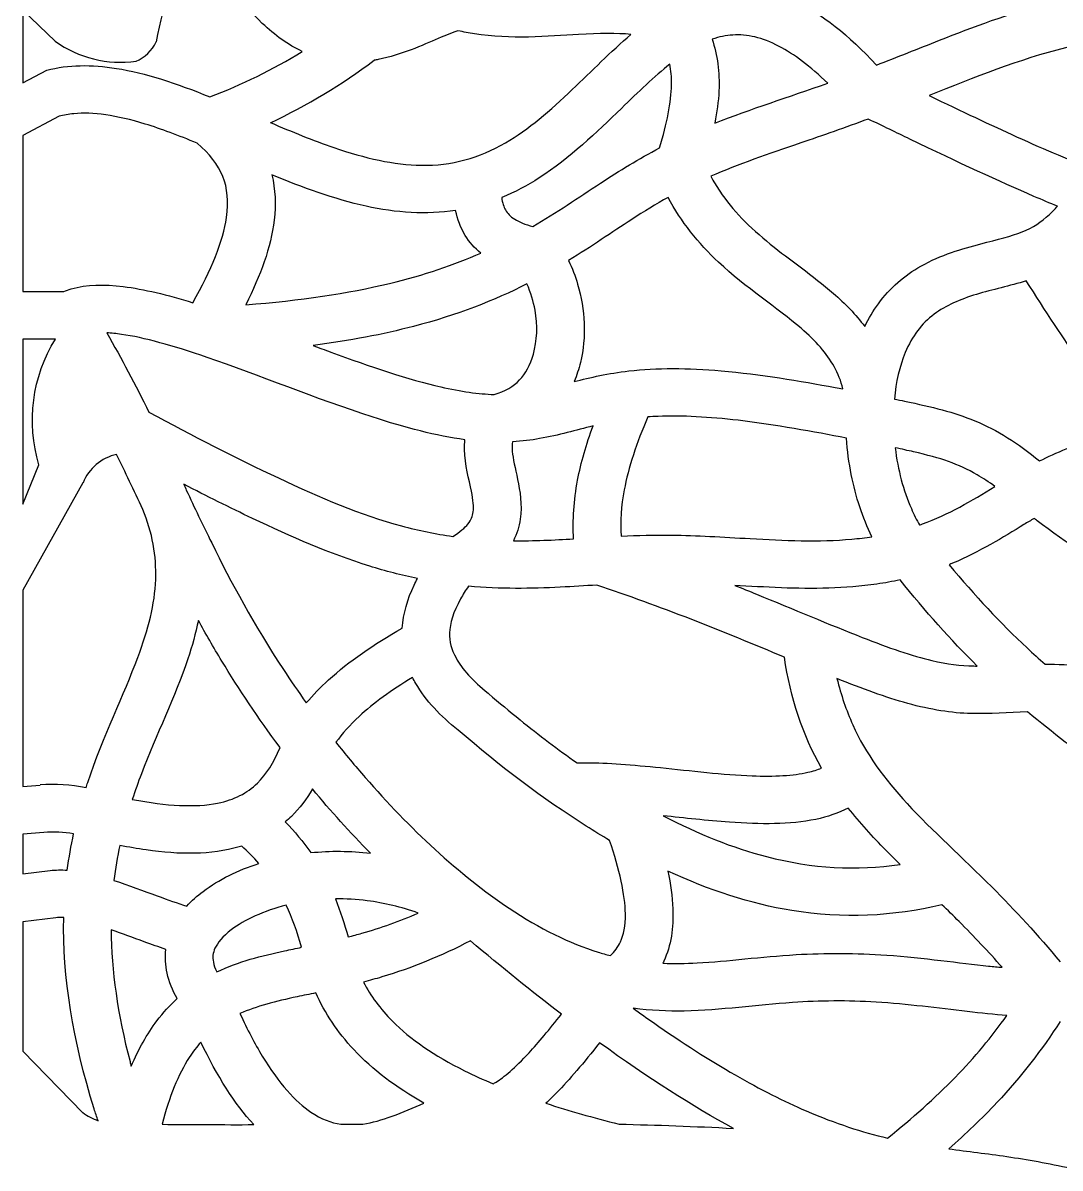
# Model space of a CAD drawing. Header units: millimetres. Extents: x -305 to 0, y 13 to 305.
# Drawn here: x -304.8 to -174, y 17.5 to 161.9 of the extents above; entities that cross this region are included whole.
import ezdxf

# ---------------------------------------------------------------- set-up
doc = ezdxf.new("R2010")
doc.units = ezdxf.units.MM
doc.layers.get('0').update_dxf_attribs({"linetype": 'CONTINUOUS'})

msp = doc.modelspace()

# ---------------------------------------------------------------- linework, layer by layer
for p, q in [((-300.74, 159.56), (-304.8, 163.46)), ((-304.8, 163.46), (-304.8, 154.3)), ((-304.8, 154.3), (-301.77, 155.9)), ((-300.23, 150.1), (-304.8, 147.68)), ((-304.8, 147.68), (-304.8, 128)), ((-304.8, 128), (-299.65, 128)), ((-297.22, 103.87), (-304.8, 90.35)), ((-304.8, 90.35), (-304.8, 65.59)), ((-304.8, 65.59), (-302.64, 65.76)), ((-302.16, 59.78), (-304.8, 59.57)), ((-304.8, 59.57), (-304.8, 54.56)), ((-304.8, 54.56), (-301.36, 54.98)), ((-300.64, 49.02), (-304.8, 48.52)), ((-304.8, 48.52), (-304.8, 32.2)), ((-304.8, 32.2), (-297.26, 24.44)), ((-264.68, 22.98), (-261.92, 23))]:
    msp.add_line(p, q)
msp.add_lwpolyline([(-300.7, 122), (-304.8, 122), (-304.8, 101.16), (-302.78, 106.13, -0.213908)], format="xyb", close=True)
for centre, radius, start, end in [((-292.44, 171.17), 14.27, 234.4496, 277.6941), ((-292.58, 161.72), 5.12, 293.5899, 333.9879), ((-306.28, 218.41), 70.48, 290.8252, 301.4017), ((-306.28, 218.41), 76.48, 295.3312, 306.7705), ((-291.67, 101.61), 5.99, 102.6133, 157.8759), ((-300.97, 44.84), 20.99, 78.6437, 94.5676), ((-300.97, 44.84), 14.99, 80.1409, 94.5676), ((-292.44, 31.17), 8.27, 234.4496, 249.6332)]:
    msp.add_arc(centre, radius, start, end)
for points, knots in [([(-282.36, 173.33), (-282.87, 172.76), (-283.35, 172.12), (-283.81, 171.41), (-285.62, 168.6), (-287.07, 164.61), (-287.98, 159.47)], [0.7371881, 0.7371881, 0.7371881, 0.7371881, 0.7903876, 0.7903876, 0.7903876, 1, 1, 1, 1]), ([(-269.56, 158.26), (-271.32, 159.08), (-273.02, 160.28), (-274.6, 161.81), (-277.45, 164.58), (-279.99, 168.42), (-282.36, 173.33)], [0.7766516, 0.7766516, 0.7766516, 0.7766516, 0.8455756, 0.8455756, 0.8455756, 0.970129, 0.970129, 0.970129, 0.970129]), ([(-221.69, 164.71), (-220.03, 165.49), (-218.28, 166.04), (-216.45, 166.25), (-213.54, 166.59), (-210.51, 166.05), (-207.58, 164.69), (-204.05, 163.06), (-200.62, 160.32), (-197.14, 156.54)], [-0.2228868, -0.2228868, -0.2228868, -0.2228868, -0.1761947, -0.1761947, -0.1761947, -0.1017518, -0.1017518, -0.1017518, -0.0121082, -0.0121082, -0.0121082, -0.0121082]), ([(-197.14, 156.54), (-194.54, 157.55), (-191.89, 158.61), (-189.18, 159.68), (-184.91, 161.37), (-180.46, 163.04), (-175.8, 164.28)], [0.34534667, 0.34534667, 0.34534667, 0.34534667, 0.37705414, 0.37705414, 0.37705414, 0.42691586, 0.42691586, 0.42691586, 0.42691586]), ([(-273.56, 149.29), (-270.9, 148.15), (-268.21, 147.04), (-265.57, 146.14), (-261.7, 144.81), (-257.95, 143.96), (-254.54, 143.91), (-250.71, 143.86), (-247.28, 144.8), (-243.92, 146.75), (-241.06, 148.42), (-238.27, 150.82), (-235.5, 153.46), (-233.06, 155.78), (-230.65, 158.25), (-228.1, 160.41)], [-0.731304, -0.731304, -0.731304, -0.731304, -0.6654191, -0.6654191, -0.6654191, -0.5690058, -0.5690058, -0.5690058, -0.4605103, -0.4605103, -0.4605103, -0.3681168, -0.3681168, -0.3681168, -0.2870608, -0.2870608, -0.2870608, -0.2870608]), ([(-249.92, 160.88), (-250.61, 160.65), (-251.44, 160.32), (-252.41, 159.9), (-254.42, 159.05), (-257.01, 157.84), (-260.01, 157.24), (-260.17, 157.21), (-260.33, 157.18), (-260.5, 157.15)], [0.467095, 0.467095, 0.467095, 0.467095, 0.5280074, 0.5280074, 0.5280074, 0.6530341, 0.6530341, 0.6530341, 0.6597458, 0.6597458, 0.6597458, 0.6597458]), ([(-228.1, 160.41), (-229.86, 160.59), (-232.11, 160.55), (-234.71, 160.4), (-238.6, 160.18), (-243.24, 159.76), (-247.85, 160.48), (-248.54, 160.58), (-249.23, 160.72), (-249.92, 160.88)], [0.1823267, 0.1823267, 0.1823267, 0.1823267, 0.3313147, 0.3313147, 0.3313147, 0.553368, 0.553368, 0.553368, 0.5865197, 0.5865197, 0.5865197, 0.5865197]), ([(-203.29, 154.26), (-205.49, 156.39), (-207.54, 157.93), (-209.41, 158.91), (-211.59, 160.05), (-213.46, 160.45), (-215.25, 160.34), (-216.11, 160.29), (-216.98, 160.11), (-217.87, 159.81)], [0.0290023, 0.0290023, 0.0290023, 0.0290023, 0.093738, 0.093738, 0.093738, 0.1689922, 0.1689922, 0.1689922, 0.2055064, 0.2055064, 0.2055064, 0.2055064]), ([(-217.87, 159.81), (-217.19, 157.84), (-216.9, 155.63), (-217.01, 153.3), (-217.08, 151.98), (-217.25, 150.62), (-217.52, 149.23)], [-0.8111816, -0.8111816, -0.8111816, -0.8111816, -0.4693117, -0.4693117, -0.4693117, -0.2751366, -0.2751366, -0.2751366, -0.2751366]), ([(-167.52, 159.89), (-169.47, 159.59), (-171.4, 159.21), (-173.31, 158.73), (-179.14, 157.27), (-184.83, 154.96), (-190.5, 152.7)], [-0.45270916, -0.45270916, -0.45270916, -0.45270916, -0.43060292, -0.43060292, -0.43060292, -0.36310975, -0.36310975, -0.36310975, -0.36310975]), ([(-301.77, 155.9), (-299.09, 156.61), (-296.14, 156.64), (-292.99, 156.13), (-289.36, 155.55), (-285.42, 154.23), (-281.22, 152.54)], [-1, -1, -1, -1, -0.9050323, -0.9050323, -0.9050323, -0.7958839, -0.7958839, -0.7958839, -0.7958839]), ([(-223.2, 156.65), (-225.13, 155.12), (-227.17, 153.17), (-229.31, 151.09), (-232.44, 148.06), (-235.82, 144.8), (-239.68, 142.32), (-241.18, 141.36), (-242.77, 140.51), (-244.41, 139.84)], [0.2747984, 0.2747984, 0.2747984, 0.2747984, 0.3457863, 0.3457863, 0.3457863, 0.4496299, 0.4496299, 0.4496299, 0.4901076, 0.4901076, 0.4901076, 0.4901076]), ([(-224.49, 146.1), (-223.56, 149.16), (-223.03, 151.9), (-222.99, 154.05), (-222.97, 155.03), (-223.05, 155.88), (-223.2, 156.65)], [0.0561373, 0.0561373, 0.0561373, 0.0561373, 0.5004596, 0.5004596, 0.5004596, 0.7019106, 0.7019106, 0.7019106, 0.7019106]), ([(-190.5, 152.7), (-186.38, 150.72), (-182.7, 148.99), (-179.47, 147.52), (-175.68, 145.8), (-172.51, 144.44), (-169.75, 143.44)], [-0.955895, -0.955895, -0.955895, -0.955895, -0.863076, -0.863076, -0.863076, -0.7542727, -0.7542727, -0.7542727, -0.7542727]), ([(-282.82, 146.7), (-285.16, 147.66), (-287.36, 148.5), (-289.37, 149.11), (-293.01, 150.23), (-296.02, 150.64), (-298.37, 150.42), (-299.04, 150.36), (-299.66, 150.25), (-300.23, 150.1)], [0.7899739, 0.7899739, 0.7899739, 0.7899739, 0.8531426, 0.8531426, 0.8531426, 0.9674148, 0.9674148, 0.9674148, 1, 1, 1, 1]), ([(-198.17, 149.74), (-201.07, 148.67), (-203.94, 147.67), (-206.69, 146.73), (-210.8, 145.33), (-214.61, 144.02), (-218.04, 142.53)], [-0.33269201, -0.33269201, -0.33269201, -0.33269201, -0.29786884, -0.29786884, -0.29786884, -0.24591499, -0.24591499, -0.24591499, -0.24591499]), ([(-174.3, 138.75), (-175.25, 139.13), (-176.24, 139.54), (-177.27, 139.99), (-181.61, 141.85), (-186.76, 144.25), (-192.92, 147.21), (-194.59, 148.01), (-196.34, 148.86), (-198.17, 149.74)], [0.7836136, 0.7836136, 0.7836136, 0.7836136, 0.8163762, 0.8163762, 0.8163762, 0.9545269, 0.9545269, 0.9545269, 0.9921514, 0.9921514, 0.9921514, 0.9921514]), ([(-283.36, 126.58), (-281.03, 130.69), (-279.55, 134.39), (-279.12, 137.31), (-278.81, 139.38), (-279, 141.01), (-279.59, 142.49), (-280.19, 143.97), (-281.24, 145.37), (-282.82, 146.7)], [-0.938684, -0.938684, -0.938684, -0.938684, -0.5578197, -0.5578197, -0.5578197, -0.2884921, -0.2884921, -0.2884921, -0.018715, -0.018715, -0.018715, -0.018715]), ([(-240.48, 136.19), (-237.49, 137.95), (-234.76, 139.83), (-231.94, 141.67), (-229.57, 143.23), (-227.11, 144.74), (-224.49, 146.1)], [0.14156002, 0.14156002, 0.14156002, 0.14156002, 0.18761225, 0.18761225, 0.18761225, 0.2265013, 0.2265013, 0.2265013, 0.2265013]), ([(-273.39, 142.7), (-272.96, 140.89), (-272.87, 138.95), (-273.11, 137), (-273.52, 133.55), (-274.82, 130.02), (-276.69, 126.33)], [0.3583118, 0.3583118, 0.3583118, 0.3583118, 0.5402421, 0.5402421, 0.5402421, 0.8610623, 0.8610623, 0.8610623, 0.8610623]), ([(-250.22, 138.21), (-253.91, 137.65), (-257.75, 137.92), (-261.52, 138.75), (-265.57, 139.64), (-269.57, 141.13), (-273.39, 142.7)], [0.5358163, 0.5358163, 0.5358163, 0.5358163, 0.6203338, 0.6203338, 0.6203338, 0.7109832, 0.7109832, 0.7109832, 0.7109832]), ([(-218.04, 142.53), (-217.69, 141.89), (-217.31, 141.26), (-216.91, 140.65), (-215.3, 138.24), (-213.15, 136.08), (-210.53, 133.97), (-208.05, 131.97), (-205.17, 130.03), (-202.56, 127.75), (-201.11, 126.49), (-199.75, 125.1), (-198.61, 123.57)], [-0.9223556, -0.9223556, -0.9223556, -0.9223556, -0.8614418, -0.8614418, -0.8614418, -0.6225264, -0.6225264, -0.6225264, -0.3965501, -0.3965501, -0.3965501, -0.2710437, -0.2710437, -0.2710437, -0.2710437]), ([(-244.41, 139.84), (-244.32, 139.17), (-244.15, 138.66), (-243.94, 138.29), (-243.68, 137.83), (-243.36, 137.48), (-242.75, 137.11), (-242.2, 136.77), (-241.43, 136.45), (-240.48, 136.19)], [-0.8197016, -0.8197016, -0.8197016, -0.8197016, -0.5960253, -0.5960253, -0.5960253, -0.3244932, -0.3244932, -0.3244932, -0.0834544, -0.0834544, -0.0834544, -0.0834544]), ([(-223.41, 139.86), (-224.96, 139), (-226.47, 138.07), (-228, 137.08), (-230.51, 135.46), (-233.09, 133.66), (-235.97, 131.9)], [-0.21721396, -0.21721396, -0.21721396, -0.21721396, -0.19134304, -0.19134304, -0.19134304, -0.14871203, -0.14871203, -0.14871203, -0.14871203]), ([(-201.37, 115.71), (-201.61, 116.7), (-201.98, 117.63), (-202.48, 118.52), (-203.39, 120.18), (-204.79, 121.75), (-206.64, 123.35), (-209.61, 125.91), (-213.65, 128.49), (-217.05, 131.68), (-219.62, 134.08), (-221.81, 136.82), (-223.41, 139.86)], [0.1138835, 0.1138835, 0.1138835, 0.1138835, 0.2145391, 0.2145391, 0.2145391, 0.4012401, 0.4012401, 0.4012401, 0.7006201, 0.7006201, 0.7006201, 0.9263392, 0.9263392, 0.9263392, 0.9263392]), ([(-198.61, 123.57), (-198.13, 124.59), (-197.55, 125.56), (-196.89, 126.46), (-195.45, 128.42), (-193.57, 130.04), (-191.53, 131.2), (-189.02, 132.62), (-186.32, 133.4), (-183.97, 134.01), (-181.89, 134.55), (-180.1, 134.98), (-178.78, 135.5), (-177.34, 136.07), (-176.41, 136.7), (-175.32, 137.72), (-175, 138.03), (-174.66, 138.37), (-174.3, 138.75)], [-0.7292496, -0.7292496, -0.7292496, -0.7292496, -0.7015925, -0.7015925, -0.7015925, -0.6414231, -0.6414231, -0.6414231, -0.5676198, -0.5676198, -0.5676198, -0.5023069, -0.5023069, -0.5023069, -0.4312079, -0.4312079, -0.4312079, -0.4099689, -0.4099689, -0.4099689, -0.4099689]), ([(-247.05, 132.83), (-247.81, 133.46), (-248.48, 134.21), (-249, 135.06), (-249.6, 136.04), (-249.99, 137.11), (-250.22, 138.21)], [0.4062827, 0.4062827, 0.4062827, 0.4062827, 0.5760993, 0.5760993, 0.5760993, 0.7732767, 0.7732767, 0.7732767, 0.7732767]), ([(-276.69, 126.33), (-269.81, 126.85), (-263.77, 127.76), (-258.55, 129.02), (-254.18, 130.07), (-250.4, 131.36), (-247.05, 132.83)], [0.01349154, 0.01349154, 0.01349154, 0.01349154, 0.06622015, 0.06622015, 0.06622015, 0.11029343, 0.11029343, 0.11029343, 0.11029343]), ([(-235.97, 131.9), (-235.52, 130.93), (-235.13, 129.94), (-234.83, 128.92), (-233.87, 125.72), (-233.7, 122.26), (-234.48, 119.04), (-234.68, 118.22), (-234.94, 117.41), (-235.27, 116.63)], [-0.9023668, -0.9023668, -0.9023668, -0.9023668, -0.8008415, -0.8008415, -0.8008415, -0.4804468, -0.4804468, -0.4804468, -0.398312, -0.398312, -0.398312, -0.398312]), ([(-299.65, 128), (-299.34, 128.13), (-299.03, 128.23), (-298.71, 128.33), (-296.74, 128.9), (-294.57, 128.92), (-292.14, 128.62), (-289.54, 128.3), (-286.6, 127.58), (-283.36, 126.58)], [-0.9921719, -0.9921719, -0.9921719, -0.9921719, -0.9825436, -0.9825436, -0.9825436, -0.9233062, -0.9233062, -0.9233062, -0.8601239, -0.8601239, -0.8601239, -0.8601239]), ([(-241.22, 128.95), (-245.32, 126.87), (-250.04, 125.02), (-255.53, 123.59), (-259.37, 122.59), (-263.58, 121.79), (-268.18, 121.18)], [-0.12446617, -0.12446617, -0.12446617, -0.12446617, -0.07138068, -0.07138068, -0.07138068, -0.03421853, -0.03421853, -0.03421853, -0.03421853]), ([(-178.24, 129.34), (-180.32, 128.69), (-182.5, 128.24), (-184.52, 127.63), (-186.57, 127.01), (-188.4, 126.23), (-189.86, 125.13), (-191.44, 123.94), (-192.65, 122.36), (-193.51, 120.3), (-194.23, 118.58), (-194.68, 116.55), (-194.88, 114.43)], [0.5212548, 0.5212548, 0.5212548, 0.5212548, 0.5906471, 0.5906471, 0.5906471, 0.6610204, 0.6610204, 0.6610204, 0.7376934, 0.7376934, 0.7376934, 0.8015411, 0.8015411, 0.8015411, 0.8015411]), ([(-164.88, 110.31), (-166.95, 112.87), (-169.06, 115.67), (-171.21, 118.73), (-173.51, 122.01), (-175.86, 125.57), (-178.24, 129.34)], [0.2074213, 0.2074213, 0.2074213, 0.2074213, 0.5576115, 0.5576115, 0.5576115, 0.9320383, 0.9320383, 0.9320383, 0.9320383]), ([(-245.35, 115.01), (-243.96, 115.4), (-242.95, 116), (-242.15, 116.84), (-241.39, 117.65), (-240.79, 118.73), (-240.41, 120.08), (-239.94, 121.75), (-239.85, 123.72), (-240.2, 125.63)], [0.0189311, 0.0189311, 0.0189311, 0.0189311, 0.2451464, 0.2451464, 0.2451464, 0.4609163, 0.4609163, 0.4609163, 0.7275123, 0.7275123, 0.7275123, 0.7275123]), ([(-249.04, 109.31), (-252.61, 109.78), (-256.56, 110.82), (-260.75, 112.18), (-267.68, 114.43), (-275.22, 117.51), (-281.55, 119.68), (-285.85, 121.16), (-289.58, 122.19), (-292.36, 122.59)], [0.6431518, 0.6431518, 0.6431518, 0.6431518, 0.7160503, 0.7160503, 0.7160503, 0.8364974, 0.8364974, 0.8364974, 0.9182487, 0.9182487, 0.9182487, 0.9182487]), ([(-268.18, 121.18), (-267.44, 120.9), (-266.71, 120.63), (-265.97, 120.36), (-260.98, 118.53), (-256.15, 116.89), (-252.09, 115.96), (-249.54, 115.38), (-247.31, 115.07), (-245.35, 115.01)], [-0.770062, -0.770062, -0.770062, -0.770062, -0.7574768, -0.7574768, -0.7574768, -0.6719192, -0.6719192, -0.6719192, -0.61827, -0.61827, -0.61827, -0.61827]), ([(-235.27, 116.63), (-233.23, 117.15), (-230.95, 117.68), (-228.37, 117.98), (-224.89, 118.38), (-220.9, 118.36), (-216.73, 118), (-211.84, 117.57), (-206.75, 116.71), (-202.35, 115.89), (-202.02, 115.83), (-201.69, 115.77), (-201.37, 115.71)], [-0.5168074, -0.5168074, -0.5168074, -0.5168074, -0.4597042, -0.4597042, -0.4597042, -0.3825191, -0.3825191, -0.3825191, -0.2916236, -0.2916236, -0.2916236, -0.2847672, -0.2847672, -0.2847672, -0.2847672]), ([(-194.88, 114.43), (-194.44, 114.34), (-194.01, 114.25), (-193.6, 114.17), (-190.09, 113.43), (-187.36, 112.78), (-184.73, 111.69), (-181.91, 110.53), (-179.25, 108.86), (-176.58, 106.62)], [-0.2340563, -0.2340563, -0.2340563, -0.2340563, -0.2225179, -0.2225179, -0.2225179, -0.125, -0.125, -0.125, -0.020795, -0.020795, -0.020795, -0.020795]), ([(-288.9, 112.78), (-283.4, 109.81), (-277.95, 107), (-272.58, 104.48), (-267.33, 102.01), (-262.18, 99.83), (-257.04, 98.44), (-254.89, 97.86), (-252.74, 97.42), (-250.58, 97.11)], [0.0037289, 0.0037289, 0.0037289, 0.0037289, 0.0773409, 0.0773409, 0.0773409, 0.1492993, 0.1492993, 0.1492993, 0.1793663, 0.1793663, 0.1793663, 0.1793663]), ([(-225.98, 112.17), (-227.4, 108.88), (-228.43, 105.78), (-228.96, 102.98), (-229.34, 100.92), (-229.46, 98.99), (-229.35, 97.15)], [-0.9301282, -0.9301282, -0.9301282, -0.9301282, -0.487165, -0.487165, -0.487165, -0.1596087, -0.1596087, -0.1596087, -0.1596087]), ([(-200.93, 109.51), (-205.03, 110.3), (-209.89, 111.19), (-214.6, 111.75), (-218.2, 112.17), (-221.67, 112.37), (-224.68, 112.25), (-225.12, 112.23), (-225.56, 112.21), (-225.98, 112.17)], [0.273443, 0.273443, 0.273443, 0.273443, 0.3650771, 0.3650771, 0.3650771, 0.4352406, 0.4352406, 0.4352406, 0.4455097, 0.4455097, 0.4455097, 0.4455097]), ([(-232.89, 111.05), (-235.05, 110.51), (-237.18, 109.87), (-239.62, 109.44), (-240.7, 109.25), (-241.84, 109.12), (-243.04, 109.05)], [0.50807514, 0.50807514, 0.50807514, 0.50807514, 0.57130501, 0.57130501, 0.57130501, 0.59939408, 0.59939408, 0.59939408, 0.59939408]), ([(-235.34, 96.8), (-235.47, 99.17), (-235.32, 101.63), (-234.83, 104.19), (-234.41, 106.44), (-233.74, 108.72), (-232.89, 111.05)], [0.1587815, 0.1587815, 0.1587815, 0.1587815, 0.4915969, 0.4915969, 0.4915969, 0.7843195, 0.7843195, 0.7843195, 0.7843195]), ([(-176.58, 106.62), (-175.49, 107.17), (-174.37, 107.68), (-173.19, 108.14), (-170.67, 109.11), (-167.92, 109.82), (-164.88, 110.31)], [0.53049382, 0.53049382, 0.53049382, 0.53049382, 0.54741063, 0.54741063, 0.54741063, 0.58363177, 0.58363177, 0.58363177, 0.58363177]), ([(-250.58, 97.11), (-249.67, 97.66), (-249.05, 98.2), (-248.67, 98.67), (-248.24, 99.21), (-248.07, 99.62), (-248, 100.21), (-247.92, 100.82), (-248, 101.7), (-248.22, 102.8), (-248.52, 104.28), (-249.05, 106.12), (-249.09, 108.06), (-249.1, 108.48), (-249.08, 108.89), (-249.04, 109.31)], [0.0390375, 0.0390375, 0.0390375, 0.0390375, 0.18372, 0.18372, 0.18372, 0.350029, 0.350029, 0.350029, 0.5256009, 0.5256009, 0.5256009, 0.7628004, 0.7628004, 0.7628004, 0.8127768, 0.8127768, 0.8127768, 0.8127768]), ([(-197.71, 97.07), (-198.89, 99.48), (-199.76, 102.1), (-200.31, 104.9), (-200.61, 106.39), (-200.82, 107.94), (-200.93, 109.51)], [-0.9590861, -0.9590861, -0.9590861, -0.9590861, -0.8856706, -0.8856706, -0.8856706, -0.8464052, -0.8464052, -0.8464052, -0.8464052]), ([(-243.07, 107.81), (-243, 106.93), (-242.71, 105.73), (-242.4, 104.29), (-242.1, 102.85), (-241.8, 101.13), (-242.07, 99.28), (-242.2, 98.36), (-242.5, 97.43), (-242.94, 96.56)], [-0.7330056, -0.7330056, -0.7330056, -0.7330056, -0.5387247, -0.5387247, -0.5387247, -0.3449172, -0.3449172, -0.3449172, -0.2485017, -0.2485017, -0.2485017, -0.2485017]), ([(-182.19, 103.4), (-182.96, 103.96), (-183.71, 104.45), (-184.45, 104.88), (-186.81, 106.25), (-189, 106.98), (-192.46, 107.78), (-193.18, 107.94), (-193.95, 108.11), (-194.78, 108.29)], [0.0478564, 0.0478564, 0.0478564, 0.0478564, 0.083611, 0.083611, 0.083611, 0.1981596, 0.1981596, 0.1981596, 0.2220139, 0.2220139, 0.2220139, 0.2220139]), ([(-194.78, 108.29), (-194.45, 105.5), (-193.74, 102.89), (-192.74, 100.61), (-192.42, 99.89), (-192.08, 99.21), (-191.7, 98.55)], [0.8626823, 0.8626823, 0.8626823, 0.8626823, 0.9477488, 0.9477488, 0.9477488, 0.974526, 0.974526, 0.974526, 0.974526]), ([(-255.03, 91.8), (-257.06, 92.22), (-259.07, 92.74), (-261.06, 93.36), (-266.11, 94.94), (-270.98, 97.07), (-275.83, 99.37), (-278.72, 100.75), (-281.61, 102.19), (-284.51, 103.68)], [-0.1643271, -0.1643271, -0.1643271, -0.1643271, -0.1389153, -0.1389153, -0.1389153, -0.0742706, -0.0742706, -0.0742706, -0.0357032, -0.0357032, -0.0357032, -0.0357032]), ([(-284.19, 102.95), (-283.17, 100.78), (-282.12, 98.57), (-280.99, 96.29), (-278.53, 91.31), (-275.67, 85.99), (-271.95, 80.34), (-271.04, 78.94), (-270.07, 77.53), (-269.05, 76.11)], [-0.92041327, -0.92041327, -0.92041327, -0.92041327, -0.90013916, -0.90013916, -0.90013916, -0.85569332, -0.85569332, -0.85569332, -0.84475075, -0.84475075, -0.84475075, -0.84475075]), ([(-191.7, 98.55), (-191.58, 98.59), (-191.46, 98.63), (-191.34, 98.68), (-188.04, 99.88), (-185.14, 101.61), (-182.19, 103.4)], [0.44822784, 0.44822784, 0.44822784, 0.44822784, 0.45005157, 0.45005157, 0.45005157, 0.49986498, 0.49986498, 0.49986498, 0.49986498]), ([(-296.83, 65.42), (-296.77, 65.63), (-296.69, 65.85), (-296.62, 66.06), (-294.65, 71.98), (-292.05, 77.17), (-290.31, 81.84), (-288.98, 85.38), (-288.16, 88.59), (-288.05, 91.66), (-287.94, 94.67), (-288.46, 97.57), (-289.68, 100.52)], [-0.5598655, -0.5598655, -0.5598655, -0.5598655, -0.552432, -0.552432, -0.552432, -0.3460428, -0.3460428, -0.3460428, -0.1892987, -0.1892987, -0.1892987, -0.0360593, -0.0360593, -0.0360593, -0.0360593]), ([(-177.25, 99.38), (-177.67, 99.13), (-178.1, 98.87), (-178.53, 98.61), (-181.17, 97), (-184.11, 95.17), (-187.53, 93.73), (-187.68, 93.67), (-187.83, 93.6), (-187.98, 93.54)], [-0.51030574, -0.51030574, -0.51030574, -0.51030574, -0.50289743, -0.50289743, -0.50289743, -0.45763477, -0.45763477, -0.45763477, -0.4556658, -0.4556658, -0.4556658, -0.4556658]), ([(-148.62, 84.81), (-150.09, 84.92), (-151.59, 85.29), (-153.17, 85.8), (-156.86, 86.99), (-160.96, 88.99), (-164.91, 91.22), (-169.15, 93.62), (-173.19, 96.29), (-176.88, 99.09), (-177, 99.19), (-177.13, 99.29), (-177.25, 99.38)], [0.5979389, 0.5979389, 0.5979389, 0.5979389, 0.6617507, 0.6617507, 0.6617507, 0.810658, 0.810658, 0.810658, 0.9705262, 0.9705262, 0.9705262, 0.9759809, 0.9759809, 0.9759809, 0.9759809]), ([(-229.35, 97.15), (-227.24, 97.25), (-225.13, 97.3), (-222.93, 97.28), (-219.84, 97.24), (-216.56, 97.04), (-213.06, 96.83), (-208.88, 96.59), (-204.4, 96.39), (-200.24, 96.77), (-199.38, 96.84), (-198.53, 96.95), (-197.71, 97.07)], [0.2805851, 0.2805851, 0.2805851, 0.2805851, 0.3120798, 0.3120798, 0.3120798, 0.3564294, 0.3564294, 0.3564294, 0.4092559, 0.4092559, 0.4092559, 0.4201772, 0.4201772, 0.4201772, 0.4201772]), ([(-187.98, 93.54), (-184.75, 89.66), (-181.48, 86.17), (-178.14, 83.05), (-177.39, 82.35), (-176.63, 81.67), (-175.87, 81)], [0.0594255, 0.0594255, 0.0594255, 0.0594255, 0.2747629, 0.2747629, 0.2747629, 0.3232914, 0.3232914, 0.3232914, 0.3232914]), ([(-256.96, 85.54), (-256.83, 87.39), (-256.28, 89.22), (-255.45, 90.96), (-255.32, 91.24), (-255.18, 91.52), (-255.03, 91.8)], [0.576859, 0.576859, 0.576859, 0.576859, 0.7937643, 0.7937643, 0.7937643, 0.828554, 0.828554, 0.828554, 0.828554]), ([(-194.16, 91.63), (-195.12, 91.42), (-196.09, 91.24), (-197.08, 91.1), (-201.08, 90.52), (-205.25, 90.48), (-209.13, 90.63), (-211.19, 90.71), (-213.15, 90.82), (-215.02, 90.93)], [-0.43032865, -0.43032865, -0.43032865, -0.43032865, -0.41912612, -0.41912612, -0.41912612, -0.37362633, -0.37362633, -0.37362633, -0.34957461, -0.34957461, -0.34957461, -0.34957461]), ([(-248.6, 90.83), (-248.98, 90.29), (-249.3, 89.76), (-249.59, 89.24), (-250.51, 87.58), (-250.95, 86.13), (-250.98, 84.93), (-251.02, 83.85), (-250.78, 82.89), (-250.17, 81.78), (-249.42, 80.41), (-248.06, 78.88), (-246.13, 77.35), (-246.12, 77.33), (-246.1, 77.32), (-246.09, 77.31)], [-0.9306821, -0.9306821, -0.9306821, -0.9306821, -0.8432781, -0.8432781, -0.8432781, -0.5607074, -0.5607074, -0.5607074, -0.3092887, -0.3092887, -0.3092887, 0, 0, 0, 0.0021384, 0.0021384, 0.0021384, 0.0021384]), ([(-208.75, 81.89), (-212.63, 83.49), (-216.6, 85.13), (-220.53, 86.66), (-224.51, 88.2), (-228.47, 89.64), (-232.4, 90.97)], [0.7892075, 0.7892075, 0.7892075, 0.7892075, 0.8914692, 0.8914692, 0.8914692, 0.9950928, 0.9950928, 0.9950928, 0.9950928]), ([(-215.02, 90.93), (-214.1, 90.57), (-213.18, 90.2), (-212.26, 89.82), (-207.64, 87.95), (-203.06, 85.99), (-198.94, 84.38), (-195.61, 83.07), (-192.63, 82.04), (-190.16, 81.46), (-188.19, 80.99), (-186.55, 80.8), (-184.87, 80.77), (-184.72, 80.76), (-184.57, 80.76), (-184.42, 80.76)], [-0.8630133, -0.8630133, -0.8630133, -0.8630133, -0.8394411, -0.8394411, -0.8394411, -0.720652, -0.720652, -0.720652, -0.6244523, -0.6244523, -0.6244523, -0.5473993, -0.5473993, -0.5473993, -0.540448, -0.540448, -0.540448, -0.540448]), ([(-282.67, 86.52), (-283, 84.9), (-283.46, 83.28), (-284, 81.67), (-285.61, 76.87), (-287.96, 72.14), (-289.86, 67.15), (-290.26, 66.1), (-290.64, 65.03), (-291, 63.95)], [0.2547939, 0.2547939, 0.2547939, 0.2547939, 0.319844, 0.319844, 0.319844, 0.5140636, 0.5140636, 0.5140636, 0.5550671, 0.5550671, 0.5550671, 0.5550671]), ([(-272.37, 70.49), (-275.14, 74.2), (-277.58, 77.88), (-279.71, 81.39), (-280.77, 83.14), (-281.75, 84.85), (-282.67, 86.52)], [0.83954195, 0.83954195, 0.83954195, 0.83954195, 0.86674824, 0.86674824, 0.86674824, 0.88028091, 0.88028091, 0.88028091, 0.88028091]), ([(-269.05, 76.11), (-268.22, 77.1), (-267.28, 78.07), (-266.25, 79.01), (-263.68, 81.35), (-260.53, 83.49), (-256.96, 85.54)], [-0.7648971, -0.7648971, -0.7648971, -0.7648971, -0.565281, -0.565281, -0.565281, -0.0716691, -0.0716691, -0.0716691, -0.0716691]), ([(-175.87, 81), (-174.32, 80.99), (-172.65, 80.93), (-170.9, 80.78), (-167.3, 80.49), (-163.39, 79.84), (-159.83, 78.93), (-156.58, 78.1), (-153.66, 77.06), (-151.27, 76.12), (-148.8, 75.15), (-146.89, 74.34), (-145.37, 73.93), (-145.35, 73.93), (-145.34, 73.93), (-145.33, 73.93)], [-0.434077, -0.434077, -0.434077, -0.434077, -0.3866797, -0.3866797, -0.3866797, -0.2895159, -0.2895159, -0.2895159, -0.2008203, -0.2008203, -0.2008203, -0.1090544, -0.1090544, -0.1090544, -0.1083939, -0.1083939, -0.1083939, -0.1083939]), ([(-255.66, 79.33), (-258.33, 77.7), (-260.61, 76.05), (-262.38, 74.42), (-263.55, 73.34), (-264.52, 72.25), (-265.32, 71.15)], [0.158138, 0.158138, 0.158138, 0.158138, 0.5784294, 0.5784294, 0.5784294, 0.8582242, 0.8582242, 0.8582242, 0.8582242]), ([(-249.91, 72.69), (-252.15, 74.47), (-253.97, 76.38), (-255.25, 78.57), (-255.39, 78.82), (-255.53, 79.07), (-255.66, 79.33)], [0.0019813, 0.0019813, 0.0019813, 0.0019813, 0.2951607, 0.2951607, 0.2951607, 0.3285867, 0.3285867, 0.3285867, 0.3285867]), ([(-178.07, 74.98), (-180.58, 74.91), (-182.78, 74.71), (-185.19, 74.77), (-187.65, 74.83), (-190.3, 75.24), (-193.2, 76.05), (-195.95, 76.81), (-198.95, 77.92), (-202.12, 79.18)], [0.4591734, 0.4591734, 0.4591734, 0.4591734, 0.5498993, 0.5498993, 0.5498993, 0.6422936, 0.6422936, 0.6422936, 0.7297494, 0.7297494, 0.7297494, 0.7297494]), ([(-202.12, 79.18), (-201.61, 77.12), (-200.95, 75.18), (-200.13, 73.36), (-198.48, 69.7), (-196.15, 66.52), (-193.27, 63.42), (-190.07, 59.97), (-186.27, 56.59), (-182.6, 52.92), (-179.63, 49.94), (-176.73, 46.79), (-173.98, 43.48)], [-0.9025705, -0.9025705, -0.9025705, -0.9025705, -0.7798813, -0.7798813, -0.7798813, -0.5327365, -0.5327365, -0.5327365, -0.2581386, -0.2581386, -0.2581386, -0.0356072, -0.0356072, -0.0356072, -0.0356072]), ([(-246.09, 77.31), (-246.07, 77.3), (-246.06, 77.29), (-246.04, 77.27), (-244.73, 76.14), (-243.41, 75.04), (-242.09, 73.98), (-239.69, 72.05), (-237.29, 70.23), (-234.9, 68.55)], [-1.0007049, -1.0007049, -1.0007049, -1.0007049, -1, -1, -1, -0.9341615, -0.9341615, -0.9341615, -0.813872, -0.813872, -0.813872, -0.813872]), ([(-147.03, 52.09), (-149.72, 54.14), (-152.36, 56.11), (-154.95, 58), (-159.61, 61.38), (-164.1, 64.47), (-168.49, 67.62), (-171.73, 69.95), (-174.93, 72.34), (-178.07, 74.98)], [-0.9441862, -0.9441862, -0.9441862, -0.9441862, -0.8020899, -0.8020899, -0.8020899, -0.546751, -0.546751, -0.546751, -0.358635, -0.358635, -0.358635, -0.358635]), ([(-230.79, 58.77), (-231.78, 59.35), (-232.77, 59.95), (-233.76, 60.58), (-239.17, 64.01), (-244.55, 68.08), (-249.91, 72.69)], [0.6936266, 0.6936266, 0.6936266, 0.6936266, 0.7407241, 0.7407241, 0.7407241, 0.999321, 0.999321, 0.999321, 0.999321]), ([(-265.32, 71.15), (-264.14, 69.66), (-262.9, 68.17), (-261.62, 66.7), (-256.1, 60.35), (-249.7, 54.37), (-243.47, 50.23), (-239.6, 47.65), (-235.82, 45.79), (-232.26, 44.68), (-231.74, 44.52), (-231.22, 44.38), (-230.7, 44.24)], [-0.83209187, -0.83209187, -0.83209187, -0.83209187, -0.82068037, -0.82068037, -0.82068037, -0.77148718, -0.77148718, -0.77148718, -0.74082502, -0.74082502, -0.74082502, -0.73631509, -0.73631509, -0.73631509, -0.73631509]), ([(-291, 63.95), (-286.68, 63.1), (-282.99, 62.92), (-280.24, 63.47), (-278.09, 63.91), (-276.54, 64.72), (-275.23, 66), (-274.11, 67.1), (-273.14, 68.59), (-272.37, 70.49)], [-0.9194193, -0.9194193, -0.9194193, -0.9194193, -0.5681537, -0.5681537, -0.5681537, -0.2925173, -0.2925173, -0.2925173, -0.0563747, -0.0563747, -0.0563747, -0.0563747]), ([(-234.9, 68.55), (-234.51, 68.56), (-234.12, 68.57), (-233.71, 68.57), (-231.07, 68.56), (-227.91, 68.31), (-224.37, 67.95), (-220.62, 67.57), (-216.46, 67.06), (-212.82, 66.92), (-210.03, 66.81), (-207.6, 66.95), (-205.8, 67.36), (-205.15, 67.51), (-204.57, 67.69), (-204.08, 67.89)], [-0.963933, -0.963933, -0.963933, -0.963933, -0.9253361, -0.9253361, -0.9253361, -0.6734705, -0.6734705, -0.6734705, -0.4074692, -0.4074692, -0.4074692, -0.2037563, -0.2037563, -0.2037563, -0.129074, -0.129074, -0.129074, -0.129074]), ([(-268.27, 65.26), (-269.02, 63.99), (-269.9, 62.84), (-270.93, 61.81), (-271.18, 61.57), (-271.44, 61.33), (-271.7, 61.1)], [0.1543431, 0.1543431, 0.1543431, 0.1543431, 0.2880311, 0.2880311, 0.2880311, 0.3202652, 0.3202652, 0.3202652, 0.3202652]), ([(-200.69, 62.86), (-201.93, 62.21), (-203.32, 61.75), (-204.8, 61.43), (-208.03, 60.76), (-211.8, 60.79), (-215.67, 61.07), (-218.52, 61.28), (-221.39, 61.6), (-224.03, 61.88)], [0.0963903, 0.0963903, 0.0963903, 0.0963903, 0.2124449, 0.2124449, 0.2124449, 0.4647933, 0.4647933, 0.4647933, 0.6508346, 0.6508346, 0.6508346, 0.6508346]), ([(-194.15, 55.74), (-194.76, 56.34), (-195.37, 56.95), (-195.97, 57.56), (-197.62, 59.24), (-199.22, 60.99), (-200.69, 62.86)], [0.4426235, 0.4426235, 0.4426235, 0.4426235, 0.4889179, 0.4889179, 0.4889179, 0.6150327, 0.6150327, 0.6150327, 0.6150327]), ([(-224.03, 61.88), (-219.61, 59.58), (-215.26, 57.83), (-211, 56.73), (-205.22, 55.23), (-199.63, 54.93), (-194.15, 55.74)], [-0.6305466, -0.6305466, -0.6305466, -0.6305466, -0.4051979, -0.4051979, -0.4051979, -0.0995723, -0.0995723, -0.0995723, -0.0995723]), ([(-277.2, 58.06), (-277.31, 58.03), (-277.42, 58), (-277.54, 57.96), (-281.06, 56.94), (-285, 56.96), (-289.27, 57.57), (-290.35, 57.72), (-291.45, 57.92), (-292.58, 58.15)], [0.5116581, 0.5116581, 0.5116581, 0.5116581, 0.5220064, 0.5220064, 0.5220064, 0.8473568, 0.8473568, 0.8473568, 0.9293724, 0.9293724, 0.9293724, 0.9293724]), ([(-230.7, 44.24), (-230.15, 44.76), (-229.74, 45.33), (-229.43, 45.99), (-229.02, 46.87), (-228.78, 47.99), (-228.8, 49.51), (-228.84, 51.88), (-229.54, 55.1), (-230.79, 58.77)], [0.0981864, 0.0981864, 0.0981864, 0.0981864, 0.2922221, 0.2922221, 0.2922221, 0.5538334, 0.5538334, 0.5538334, 0.9625593, 0.9625593, 0.9625593, 0.9625593]), ([(-284.13, 50.48), (-283.52, 51.16), (-282.82, 51.78), (-282.06, 52.35), (-280.08, 53.84), (-277.67, 55.02), (-275.03, 55.87)], [0.312725, 0.312725, 0.312725, 0.312725, 0.3680422, 0.3680422, 0.3680422, 0.513783, 0.513783, 0.513783, 0.513783]), ([(-223.46, 54.91), (-223.11, 53.27), (-222.88, 51.68), (-222.82, 50.14), (-222.72, 47.79), (-223.05, 45.51), (-223.96, 43.54), (-223.99, 43.46), (-224.03, 43.37), (-224.07, 43.29)], [-0.7576267, -0.7576267, -0.7576267, -0.7576267, -0.5758487, -0.5758487, -0.5758487, -0.2964972, -0.2964972, -0.2964972, -0.2847301, -0.2847301, -0.2847301, -0.2847301]), ([(-188.88, 50.67), (-195.04, 49.17), (-201.39, 48.88), (-207.82, 49.93), (-213.03, 50.78), (-218.25, 52.49), (-223.46, 54.91)], [0.0278075, 0.0278075, 0.0278075, 0.0278075, 0.3315825, 0.3315825, 0.3315825, 0.5777536, 0.5777536, 0.5777536, 0.5777536]), ([(-293.32, 53.72), (-291.47, 53.12), (-289.58, 52.41), (-287.87, 51.78), (-286.52, 51.29), (-285.27, 50.85), (-284.13, 50.48)], [-0.5921161, -0.5921161, -0.5921161, -0.5921161, -0.3315784, -0.3315784, -0.3315784, -0.1259481, -0.1259481, -0.1259481, -0.1259481]), ([(-271.59, 50.61), (-274.39, 49.9), (-276.89, 48.74), (-278.52, 47.5), (-279.6, 46.68), (-280.26, 45.85), (-280.57, 45.18), (-280.84, 44.57), (-280.91, 44.09), (-280.78, 43.41), (-280.71, 43.06), (-280.57, 42.65), (-280.34, 42.19)], [-0.549586, -0.549586, -0.549586, -0.549586, -0.365725, -0.365725, -0.365725, -0.2432961, -0.2432961, -0.2432961, -0.1319913, -0.1319913, -0.1319913, -0.0743411, -0.0743411, -0.0743411, -0.0743411]), ([(-254.94, 49.61), (-257.08, 50.37), (-259.22, 50.89), (-261.37, 51.17), (-262.71, 51.34), (-264.06, 51.42), (-265.39, 51.4)], [-0.8892208, -0.8892208, -0.8892208, -0.8892208, -0.7599898, -0.7599898, -0.7599898, -0.6792837, -0.6792837, -0.6792837, -0.6792837]), ([(-181.27, 42.77), (-183.04, 44.75), (-184.85, 46.68), (-186.72, 48.55), (-187.43, 49.26), (-188.15, 49.97), (-188.88, 50.67)], [0.1101745, 0.1101745, 0.1101745, 0.1101745, 0.2548412, 0.2548412, 0.2548412, 0.3100408, 0.3100408, 0.3100408, 0.3100408]), ([(-263.78, 46.6), (-263.19, 46.75), (-262.61, 46.91), (-262.03, 47.07), (-259.63, 47.75), (-257.27, 48.59), (-254.94, 49.61)], [-0.2839886, -0.2839886, -0.2839886, -0.2839886, -0.25, -0.25, -0.25, -0.1098406, -0.1098406, -0.1098406, -0.1098406]), ([(-299.65, 49.04), (-299.87, 49.05), (-300.06, 49.06), (-300.23, 49.05), (-300.38, 49.05), (-300.52, 49.04), (-300.64, 49.02)], [0.8866786, 0.8866786, 0.8866786, 0.8866786, 0.9461295, 0.9461295, 0.9461295, 1, 1, 1, 1]), ([(-295.32, 23.42), (-295.49, 23.92), (-295.65, 24.42), (-295.81, 24.92), (-298.51, 33.52), (-299.81, 41.59), (-299.65, 49.04)], [-0.9629466, -0.9629466, -0.9629466, -0.9629466, -0.9503292, -0.9503292, -0.9503292, -0.7324538, -0.7324538, -0.7324538, -0.7324538]), ([(-286.76, 45.03), (-287.64, 45.33), (-288.56, 45.65), (-289.51, 45.99), (-290.87, 46.49), (-292.3, 47.02), (-293.66, 47.5)], [0.1686662, 0.1686662, 0.1686662, 0.1686662, 0.3112406, 0.3112406, 0.3112406, 0.5148936, 0.5148936, 0.5148936, 0.5148936]), ([(-293.66, 47.5), (-293.63, 42.37), (-292.86, 36.83), (-291.29, 30.88), (-291.24, 30.68), (-291.19, 30.49), (-291.13, 30.29)], [0.7475901, 0.7475901, 0.7475901, 0.7475901, 0.9125359, 0.9125359, 0.9125359, 0.9178857, 0.9178857, 0.9178857, 0.9178857]), ([(-285.36, 38.82), (-285.94, 39.86), (-286.38, 40.93), (-286.62, 42.05), (-286.83, 43.03), (-286.88, 44.04), (-286.76, 45.03)], [0.0579678, 0.0579678, 0.0579678, 0.0579678, 0.127209, 0.127209, 0.127209, 0.1876557, 0.1876557, 0.1876557, 0.1876557]), ([(-280.34, 42.19), (-277.59, 43.5), (-274.67, 44.23), (-271.8, 44.85), (-271.08, 45), (-270.36, 45.15), (-269.65, 45.3)], [-0.5976226, -0.5976226, -0.5976226, -0.5976226, -0.4363273, -0.4363273, -0.4363273, -0.395885, -0.395885, -0.395885, -0.395885]), ([(-248.36, 46.12), (-252.01, 44.19), (-255.76, 42.67), (-259.52, 41.55), (-260.3, 41.32), (-261.07, 41.11), (-261.85, 40.91)], [0.0340787, 0.0340787, 0.0340787, 0.0340787, 0.2344216, 0.2344216, 0.2344216, 0.2758227, 0.2758227, 0.2758227, 0.2758227]), ([(-224.07, 43.29), (-222.65, 43.23), (-221.21, 43.25), (-219.75, 43.33), (-215.87, 43.53), (-211.74, 44.11), (-207.27, 44.37), (-203.59, 44.59), (-199.69, 44.58), (-195.85, 44.31), (-191.18, 43.98), (-186.63, 43.3), (-183.01, 42.93), (-182.4, 42.86), (-181.82, 42.81), (-181.27, 42.77)], [-0.7165927, -0.7165927, -0.7165927, -0.7165927, -0.7038, -0.7038, -0.7038, -0.6698727, -0.6698727, -0.6698727, -0.6419793, -0.6419793, -0.6419793, -0.6081526, -0.6081526, -0.6081526, -0.6025054, -0.6025054, -0.6025054, -0.6025054]), ([(-261.85, 40.91), (-260.93, 39.17), (-259.73, 37.54), (-258.2, 35.99), (-255.95, 33.71), (-252.92, 31.62), (-249.08, 29.72), (-247.94, 29.16), (-246.74, 28.61), (-245.48, 28.09)], [-0.888316, -0.888316, -0.888316, -0.888316, -0.6913943, -0.6913943, -0.6913943, -0.401864, -0.401864, -0.401864, -0.3160624, -0.3160624, -0.3160624, -0.3160624]), ([(-267.86, 39.55), (-268.65, 39.38), (-269.43, 39.22), (-270.19, 39.06), (-272.91, 38.48), (-275.35, 37.85), (-277.42, 36.93)], [0.3850573, 0.3850573, 0.3850573, 0.3850573, 0.4296429, 0.4296429, 0.4296429, 0.5888233, 0.5888233, 0.5888233, 0.5888233]), ([(-254.21, 25.65), (-257.71, 27.62), (-260.7, 29.85), (-263.06, 32.39), (-265.11, 34.59), (-266.7, 36.99), (-267.86, 39.55)], [0.4595999, 0.4595999, 0.4595999, 0.4595999, 0.7122525, 0.7122525, 0.7122525, 0.930301, 0.930301, 0.930301, 0.930301]), ([(-291.13, 30.29), (-290.23, 32.44), (-289.15, 34.36), (-287.89, 36.04), (-287.11, 37.06), (-286.26, 37.99), (-285.36, 38.82)], [-0.8651238, -0.8651238, -0.8651238, -0.8651238, -0.7637179, -0.7637179, -0.7637179, -0.7018131, -0.7018131, -0.7018131, -0.7018131]), ([(-180.68, 36.71), (-182.26, 36.8), (-183.93, 36.98), (-185.7, 37.19), (-189.3, 37.61), (-193.27, 38.14), (-197.18, 38.38), (-200.77, 38.6), (-204.29, 38.57), (-207.72, 38.33), (-212.27, 38.02), (-216.7, 37.36), (-221.38, 37.26), (-223.48, 37.22), (-225.63, 37.31), (-227.82, 37.6)], [0.5992036, 0.5992036, 0.5992036, 0.5992036, 0.6140919, 0.6140919, 0.6140919, 0.6443108, 0.6443108, 0.6443108, 0.6720395, 0.6720395, 0.6720395, 0.7089571, 0.7089571, 0.7089571, 0.7254762, 0.7254762, 0.7254762, 0.7254762]), ([(-227.82, 37.6), (-226.96, 36.98), (-226.11, 36.38), (-225.28, 35.8), (-217.95, 30.69), (-211.57, 27.07), (-206.01, 24.67), (-202.28, 23.05), (-198.93, 21.99), (-195.74, 21.24)], [-0.9546766, -0.9546766, -0.9546766, -0.9546766, -0.9476907, -0.9476907, -0.9476907, -0.8862715, -0.8862715, -0.8862715, -0.8450603, -0.8450603, -0.8450603, -0.8450603]), ([(-277.42, 36.93), (-276.49, 34.92), (-275.55, 33.14), (-274.61, 31.58), (-272.51, 28.12), (-270.41, 25.82), (-268.47, 24.51), (-267.15, 23.62), (-265.93, 23.16), (-264.68, 22.98)], [-0.978996, -0.978996, -0.978996, -0.978996, -0.9255734, -0.9255734, -0.9255734, -0.8067514, -0.8067514, -0.8067514, -0.7255885, -0.7255885, -0.7255885, -0.7255885]), ([(-245.48, 28.09), (-245.36, 28.15), (-245.24, 28.22), (-245.11, 28.3), (-244.15, 28.89), (-242.75, 30.06), (-240.96, 32), (-239.76, 33.29), (-238.4, 34.91), (-236.87, 36.85)], [-0.2585054, -0.2585054, -0.2585054, -0.2585054, -0.2434744, -0.2434744, -0.2434744, -0.1353993, -0.1353993, -0.1353993, -0.0635914, -0.0635914, -0.0635914, -0.0635914]), ([(-195.74, 21.24), (-192.63, 23.73), (-189.76, 26.28), (-187.21, 28.89), (-184.74, 31.42), (-182.58, 34.03), (-180.68, 36.71)], [-0.955881, -0.955881, -0.955881, -0.955881, -0.5800652, -0.5800652, -0.5800652, -0.2145152, -0.2145152, -0.2145152, -0.2145152]), ([(-173.98, 35.93), (-176.24, 32.41), (-178.86, 28.99), (-181.94, 25.71), (-183.83, 23.71), (-185.86, 21.77), (-188.02, 19.88)], [0.1035612, 0.1035612, 0.1035612, 0.1035612, 0.5351615, 0.5351615, 0.5351615, 0.7991068, 0.7991068, 0.7991068, 0.7991068]), ([(-282.36, 33.33), (-282.87, 32.76), (-283.35, 32.12), (-283.81, 31.41), (-285.19, 29.27), (-286.35, 26.45), (-287.24, 22.97)], [0.7371986, 0.7371986, 0.7371986, 0.7371986, 0.7903876, 0.7903876, 0.7903876, 0.9498147, 0.9498147, 0.9498147, 0.9498147]), ([(-232.06, 33.26), (-234.07, 30.7), (-235.87, 28.6), (-237.48, 26.95), (-237.94, 26.48), (-238.39, 26.04), (-238.83, 25.63)], [0.0622377, 0.0622377, 0.0622377, 0.0622377, 0.1523256, 0.1523256, 0.1523256, 0.1783043, 0.1783043, 0.1783043, 0.1783043]), ([(-261.92, 23), (-260.73, 23.17), (-259.49, 23.53), (-258.24, 23.99), (-256.87, 24.5), (-255.51, 25.1), (-254.21, 25.65)], [-0.6677728, -0.6677728, -0.6677728, -0.6677728, -0.5957108, -0.5957108, -0.5957108, -0.5168192, -0.5168192, -0.5168192, -0.5168192]), ([(-188.02, 19.88), (-185.63, 19.56), (-183.21, 19.28), (-180.68, 18.91), (-178.11, 18.54), (-175.42, 18.05), (-172.65, 17.45)], [-0.81099348, -0.81099348, -0.81099348, -0.81099348, -0.77927356, -0.77927356, -0.77927356, -0.74702518, -0.74702518, -0.74702518, -0.74702518])]:
    msp.add_open_spline(points, degree=3, knots=knots)
for points in [[(-217.52, 149.23), (-213.02, 151), (-208.2, 152.52), (-203.29, 154.26)], [(-240.2, 125.63), (-240.4, 126.74), (-240.74, 127.85), (-241.22, 128.95)], [(-292.36, 122.59), (-293.04, 122.69), (-293.65, 122.75), (-294.21, 122.78)], [(-294.21, 122.78), (-292.37, 119.55), (-290.61, 116.22), (-288.9, 112.78)], [(-243.04, 109.05), (-243.09, 108.71), (-243.11, 108.31), (-243.07, 107.81)], [(-289.68, 100.52), (-290.81, 102.91), (-291.9, 105.22), (-292.98, 107.46)], [(-284.51, 103.68), (-284.4, 103.43), (-284.29, 103.19), (-284.19, 102.95)], [(-242.94, 96.56), (-240.36, 96.54), (-237.82, 96.66), (-235.34, 96.8)], [(-184.42, 80.76), (-187.74, 84.04), (-190.99, 87.67), (-194.16, 91.63)], [(-237.02, 90.7), (-240.65, 90.52), (-244.59, 90.46), (-248.6, 90.83)], [(-232.4, 90.97), (-233.89, 90.88), (-235.42, 90.78), (-237.02, 90.7)], [(-204.08, 67.89), (-206.43, 72.06), (-207.99, 76.76), (-208.75, 81.89)], [(-260.96, 57.16), (-263.53, 59.77), (-265.99, 62.5), (-268.27, 65.26)], [(-271.7, 61.1), (-270.54, 59.91), (-269.47, 58.62), (-268.5, 57.23)], [(-299.2, 55.02), (-298.99, 56.59), (-298.72, 58.11), (-298.4, 59.61)], [(-292.58, 58.15), (-292.89, 56.71), (-293.14, 55.23), (-293.32, 53.72)], [(-275.03, 55.87), (-275.71, 56.64), (-276.43, 57.37), (-277.2, 58.06)], [(-268.5, 57.23), (-266.02, 57.48), (-263.49, 57.46), (-260.96, 57.16)], [(-301.36, 54.98), (-300.66, 55.06), (-299.94, 55.07), (-299.2, 55.02)], [(-269.65, 45.3), (-270.18, 47.22), (-270.83, 49), (-271.59, 50.61)], [(-265.39, 51.4), (-264.76, 49.86), (-264.23, 48.26), (-263.78, 46.6)], [(-236.87, 36.85), (-240.52, 39.65), (-244.35, 42.74), (-248.36, 46.12)], [(-275.68, 22.93), (-278.1, 25.58), (-280.29, 29.05), (-282.36, 33.33)], [(-215.18, 22.46), (-220.32, 25.23), (-225.92, 28.8), (-232.06, 33.26)], [(-238.83, 25.63), (-235.95, 24.69), (-232.86, 23.81), (-229.6, 22.99)], [(-287.24, 22.97), (-283.41, 22.94), (-279.56, 22.92), (-275.68, 22.93)], [(-229.6, 22.99), (-224.85, 22.89), (-220.04, 22.71), (-215.18, 22.46)]]:
    msp.add_open_spline(points, degree=3)

doc.saveas('drawing.dxf')
